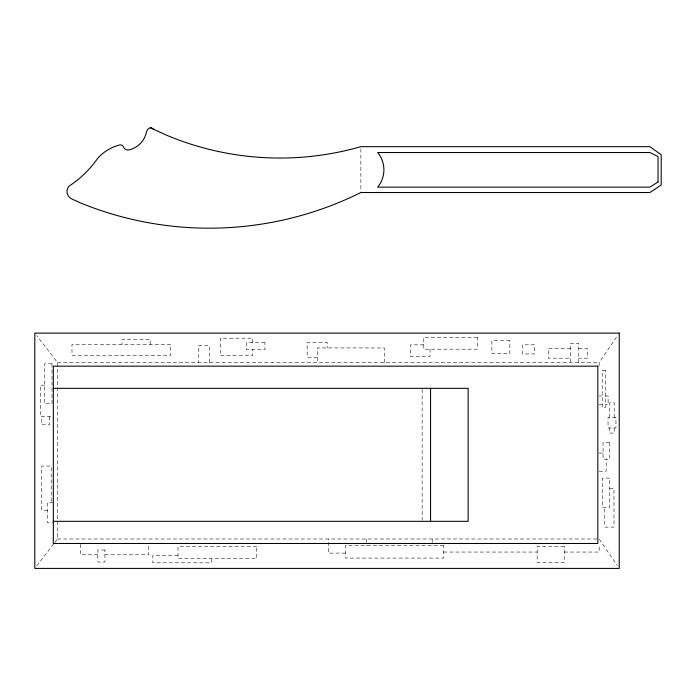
<?xml version="1.0" encoding="UTF-8"?>
<svg xmlns="http://www.w3.org/2000/svg" width="696" height="696" viewBox="0 0 696 696"><rect width="100%" height="100%" fill="white"/><g stroke="black" fill="none" stroke-linecap="round" stroke-linejoin="round"><path stroke-width="0.52" stroke-dasharray="3.48 2.61" d="M599.169 365.765L599.169 362.529L617.413 335.794M36.74 565.892L54.218 543.202M54.862 542.358L57.455 539L57.455 362.529L36.74 335.637M423.786 344.842L410.475 344.842L410.475 356.5L430.024 356.5L430.024 349.183M570.563 348.539L548.431 348.539L548.431 358.17L570.563 358.17M578.776 348.539L587.537 348.539L587.537 358.17L578.776 358.17M317.306 357.265L307.18 357.265L307.18 342.562L327.303 342.562L327.303 347.922M57.455 362.529L599.169 362.529M44.579 385.175L40.29 385.175L40.29 416.539L53.592 416.539M599.169 395.981L602.197 395.981M605.389 395.981L608.121 395.981L608.121 404.741L605.389 404.741M599.169 404.741L602.197 404.741M599.169 453.105L603.058 453.105M599.169 471.236L606.155 471.236L606.155 459.151M609.592 488.47L613.976 488.47L613.976 527.116L604.772 527.116L604.772 507.48M52.913 502.225L47.511 502.225L47.511 522.835L52.913 522.835M47.511 510.325L41.751 510.325L41.751 466.068L51.208 466.068L51.208 502.225M57.455 539L599.169 539L617.413 565.735M443.57 552.05L537.155 552.05M564.221 552.05L599.169 552.05L599.169 545.02M345.39 553.111L328.312 553.111L328.312 539M97.84 554.782L80.51 554.782L80.51 542.95M104.922 554.782L148.657 554.782L148.657 545.107M177.993 555.469L152.833 555.469L152.833 562.82L211.34 562.82L211.34 558.688M614.211 417.452L614.211 402.845L609.487 402.845L609.487 417.452M614.211 427.953L614.211 433.095L609.487 433.095L609.487 427.953M578.776 362.529L578.776 343.328L570.563 343.328L570.563 362.529M432.19 539L432.19 545.403M422.141 389.412L422.141 520.243M384.375 362.529L384.375 347.922L317.306 347.922L317.306 362.529M366.592 539L366.592 545.403M360.859 148.787L360.859 191.444M252.761 342.728L252.761 338.195L220.31 338.195L220.31 355.595L252.761 355.595L252.761 349.566M209.279 362.529L209.279 345.494L198.673 345.494L198.673 362.529M150.171 344.503L150.171 339.378L121.974 339.378L121.974 344.503M49.425 416.539L49.425 424.812L41.795 424.812L41.795 416.539M477.343 337.273L423.786 337.273L423.786 349.183L477.343 349.183L477.343 337.273M509.855 340.701L491.863 340.701L491.863 353.629L509.855 353.629L509.855 340.701M264.941 342.728L246.367 342.728L246.367 349.566L264.941 349.566L264.941 342.728M170.738 344.503L71.984 344.503L71.984 355.317L170.738 355.317L170.738 344.503M534.545 344.816L522.357 344.816L522.357 353.933L534.545 353.933L534.545 344.816M52 363.799L44.579 363.799L44.579 403.758L52 403.758L52 363.799M605.389 370.255L602.197 370.255L602.197 407.508L605.389 407.508L605.389 370.255M615.951 417.452L608.034 417.452L608.034 427.953L615.951 427.953L615.951 417.452M609.496 442.439L603.058 442.439L603.058 459.151L609.496 459.151L609.496 442.439M609.592 478.117L602.597 478.117L602.597 507.48L609.592 507.48L609.592 478.117M443.57 545.403L345.39 545.403L345.39 558.079L443.57 558.079L443.57 545.403M564.221 546.308L537.155 546.308L537.155 562.446L564.221 562.446L564.221 546.308M256.624 546.517L177.993 546.517L177.993 558.688L256.624 558.688L256.624 546.517M104.922 549.979L97.84 549.979L97.84 562.063L104.922 562.063L104.922 549.979"/><path stroke-width="1.04" d="M150.31 127.777L166.709 135.259A292.825 292.825 0 0 0 360.859 146.656L649.916 146.656L661.2 154.799L661.2 185.023L649.916 192.514L360.859 192.514A340.509 340.509 0 0 1 81.336 203.275L71.827 198.986A8.23 8.23 0 0 1 68.66 186.493L72.61 183.666A101.042 101.042 0 0 0 93.769 163.569L98.171 157.835A43.491 43.491 0 0 1 119.581 144.986A3.289 3.289 0 0 1 123.314 146.656A4.959 4.959 0 0 0 129.178 149.884A23.316 23.316 0 0 0 146.508 131.953A5.551 5.551 0 0 1 150.31 127.777L151.136 127.594L153.677 129.308M53.322 388.333L468.138 388.333L468.138 521.33L53.322 521.33M430.563 388.333L430.563 521.33M658.033 181.987L649.916 187.128L377.693 187.128A27.214 27.214 0 0 0 377.693 152.52L649.916 152.52L658.033 156.556L658.033 181.987M619.24 333.123L34.8 333.123L34.8 568.406L619.24 568.406L619.24 333.123M597.82 366.166L53.322 366.166L53.322 543.489L597.82 543.489L597.82 366.166"/></g></svg>
